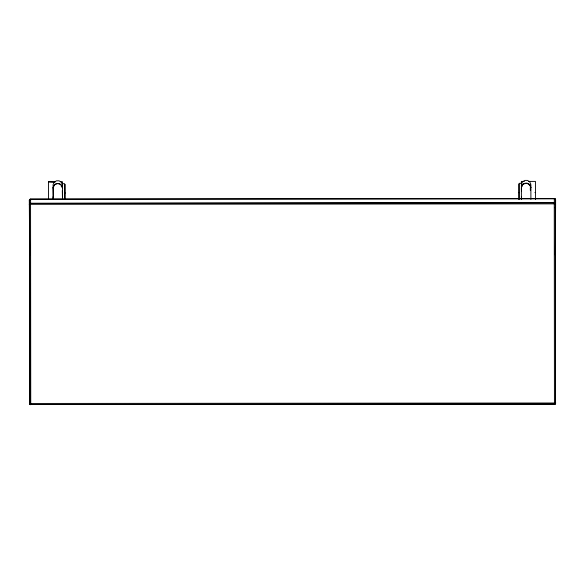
<?xml version="1.0" encoding="UTF-8"?>
<svg xmlns="http://www.w3.org/2000/svg" width="585" height="585" viewBox="0 0 585 585"><rect width="100%" height="100%" fill="white"/><g stroke="black" fill="none" stroke-linecap="round" stroke-linejoin="round"><path stroke-width="0.88" d="M62.471 198.593L62.302 190.586M53.052 199.565L53.111 184.524A4.746 4.717 -0.3 0 1 62.456 184.516L62.536 185.496M555.245 202.878L555.421 402.999L555.172 403.986L554.434 404.315L29.755 404.44L29.579 203.339L554.258 202.556L555.245 202.878L555.574 203.865L555.421 403.979L554.434 404.315L554.258 202.556M555.421 402.999L555.421 403.979L30.742 404.44L29.755 404.191L29.425 403.453L555.75 402.999M29.681 255.645L29.301 200.399L29.63 199.478L30.617 199.119L554.309 198.666L555.297 198.98L555.626 199.946L555.348 255.184M530.376 186.344L530.807 184.107A4.746 4.717 -0.3 0 0 521.462 184.121L521.462 185.445M53.045 187.982L54.427 184.845A4.746 4.431 -0.1 0 1 61.147 184.838L62.536 187.975M521.389 187.58L522.778 184.443A4.746 4.431 0 0 1 529.491 184.436L530.887 187.566M29.674 247.111L29.674 247.886M555.304 208.114L555.304 207.339M29.301 200.399L29.879 199.346L30.617 199.916M61.081 185.928L62.529 185.248M48.489 199.456L48.475 181.818L55.502 181.811M60.774 181.803L62.529 181.803L62.544 199.558M521.403 199.514L521.381 181.409L524.021 181.409M528.409 181.401L535.436 181.394L535.45 199.573M62.193 183.705L64.621 183.705L64.635 198.732M521.725 183.302L519.297 183.31L519.312 199.353M64.628 193.006L65.198 193.006M518.734 192.611L519.304 192.611M534.88 192.597L535.45 192.597M29.579 203.339L554.258 202.885L555.245 203.127L555.574 203.865L29.25 204.326M521.381 181.409L524.021 181.584M48.475 181.818L54.624 182.227M555.297 199.58L555.626 199.946L555.297 198.98L554.309 198.717L30.617 199.171L29.63 199.478L29.63 204.011M29.755 403.453L29.755 404.44L29.579 204.326L29.828 203.339L30.566 203.01L30.742 404.769M530.887 187.719L530.112 185.335L527.048 183.28L523.56 183.953C521.096 185.569 521.184 188.692 521.528 191.266M62.536 188.121L61.14 184.977A4.746 4.717 -0.2 0 0 53.118 187.485L53.418 197.862M521.396 196.399L521.476 198.191M53.052 196.801L53.125 198.593M530.515 186.637L530.653 190.183M555.297 198.98L555.304 203.558M554.309 198.666L554.317 203.251M530.88 185.094L530.895 199.339M530.317 187.566L530.317 190.286M518.727 183.961L518.741 199.397M65.206 199.185L65.191 184.37M30.617 199.119L30.617 203.704"/></g></svg>
